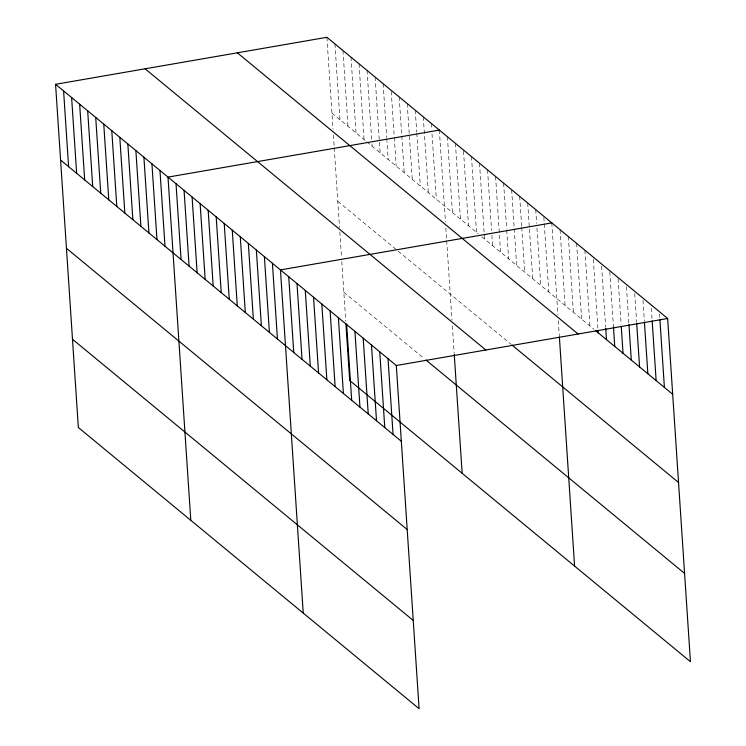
<?xml version="1.0" encoding="UTF-8"?>
<svg xmlns="http://www.w3.org/2000/svg" width="746" height="746" viewBox="0 0 746 746"><rect width="100%" height="100%" fill="white"/><g stroke="black" fill="none" stroke-linecap="round" stroke-linejoin="round"><path stroke-width="0.56" stroke-dasharray="3.73 2.8" d="M331.933 113.056L365.848 141.041M366.743 141.777L478.298 233.834M481.869 236.78L594.068 329.378M337.798 201.308L510.926 344.186M343.841 292.236L424.157 358.518M659.529 313.963L659.753 317.414M651.333 308.285L652.088 319.764M642.977 300.312L644.348 320.966M634.706 293.476L636.608 322.169M626.426 286.65L628.869 323.382M618.08 278.668L621.129 324.585M609.799 271.842L613.464 326.935M601.602 266.163L605.64 326.99M593.322 259.328L597.975 329.35M584.901 250.208L589.927 325.965M576.621 243.382L581.656 319.129M568.349 236.547L573.376 312.304M560.069 229.721L565.104 305.478M551.798 222.895L557.905 314.905M558.297 320.705L559.295 335.803M543.843 217.412L548.795 292.012M535.731 209.635L536.644 223.408M536.952 227.996L540.766 285.392M527.702 203.005L532.737 278.762M519.673 196.375L521.65 226.225M521.724 227.371L524.699 272.131M511.635 189.754L514.153 227.623M514.227 228.77L516.67 265.501M503.606 183.124L506.655 229.031M506.73 230.178L508.641 258.871M495.577 176.494L500.603 252.251M487.539 169.864L491.586 230.701M491.884 235.288L492.574 245.62M479.51 163.234L484.546 238.99M471.481 156.613L476.507 232.36M463.527 151.13L468.479 225.73M455.414 143.353L460.45 219.11M447.386 136.723L452.412 212.479M439.347 130.093L445.465 222.103M445.847 227.912L446.621 239.522M446.695 240.688L451.983 320.248M452.356 325.927L454.174 353.203M431.319 123.463L431.701 129.207M432.009 133.795L436.354 199.219M423.29 116.842L428.316 192.589M415.252 110.212L416.706 132.023M416.781 133.17L420.287 185.968M407.223 103.582L412.258 179.338M399.194 96.952L401.712 134.83M401.786 135.977L404.22 172.708M391.24 91.478L394.205 136.238M394.289 137.385L396.191 166.078M383.127 83.701L386.708 137.646M386.792 138.793L388.162 159.448M375.098 77.071L380.124 152.827M367.06 70.441L371.639 139.306M371.946 143.903L372.095 146.197M359.031 63.811L364.067 139.567M351.002 57.181L356.029 132.937M342.974 50.56L348 126.307M334.935 43.93L339.971 119.677M326.907 37.3L333.014 129.31M333.406 135.119L334.171 146.729M334.255 147.894L339.533 227.446M339.84 231.997L341.5 256.997M341.799 261.548L345.762 321.265"/><path stroke-width="1.12" d="M55.558 84.307L396.303 365.512L419.093 708.7L78.349 427.505L55.558 84.307L326.907 37.3L667.651 318.495L690.442 661.693L349.697 380.488L345.92 323.587M439.347 130.093L167.999 177.11L190.799 520.298M551.798 222.895L280.449 269.903L303.24 613.091M396.303 365.512L667.651 318.495M595.718 330.739L672.687 394.252M237.359 52.817L578.103 334.012M511.821 344.922L678.543 482.503M145.097 68.8L485.842 349.995M425.938 359.992L684.586 573.432M60.585 160.064L401.329 441.268M66.45 248.315L407.195 529.52M72.483 339.243L413.237 620.448M659.912 319.708L664.406 387.426M652.172 320.911L656.135 380.591M644.423 322.113L647.854 373.765M636.683 323.316L639.583 366.939M628.943 324.529L631.303 360.104M621.278 326.879L623.031 353.278M613.464 326.935L614.76 346.452M605.715 328.137L606.479 339.616M598.05 330.497L598.208 332.791M559.379 336.968L574.588 566.083M454.249 354.341L462.147 473.281M388.023 358.686L393.058 434.433M379.751 351.851L384.777 427.607M371.471 345.025L376.506 420.781M363.199 338.19L368.235 413.946M354.928 331.364L359.954 407.12M346.648 324.538L351.683 400.285M338.376 317.703L343.402 393.459M330.096 310.877L335.131 386.633M321.824 304.051L326.851 379.798M313.544 297.216L318.579 372.972M305.273 290.39L310.308 366.146M297.001 283.564L302.027 359.311M288.721 276.729L293.756 352.485M272.411 263.273L277.447 339.029M264.382 256.643L269.418 332.399M256.354 250.022L261.38 325.769M248.315 243.392L253.351 319.139M240.287 236.762L245.322 312.518M232.258 230.132L237.284 305.888M224.22 223.502L229.255 299.258M216.191 216.881L221.226 292.628M208.162 210.251L213.188 285.998M200.124 203.621L205.159 279.377M192.095 196.991L197.131 272.747M184.066 190.361L189.092 266.117M176.028 183.74L181.064 259.487M159.97 170.48L164.997 246.236M151.932 163.85L156.968 239.606M143.903 157.219L148.939 232.976M135.875 150.599L140.901 226.346M127.846 143.969L132.872 219.716M119.808 137.339L124.843 213.095M111.779 130.709L116.805 206.465M103.75 124.078L108.776 199.835M95.712 117.448L100.747 193.205M87.683 110.828L92.709 186.575M79.654 104.198L84.68 179.954M71.616 97.567L76.651 173.324M63.587 90.937L68.613 166.694"/></g></svg>
